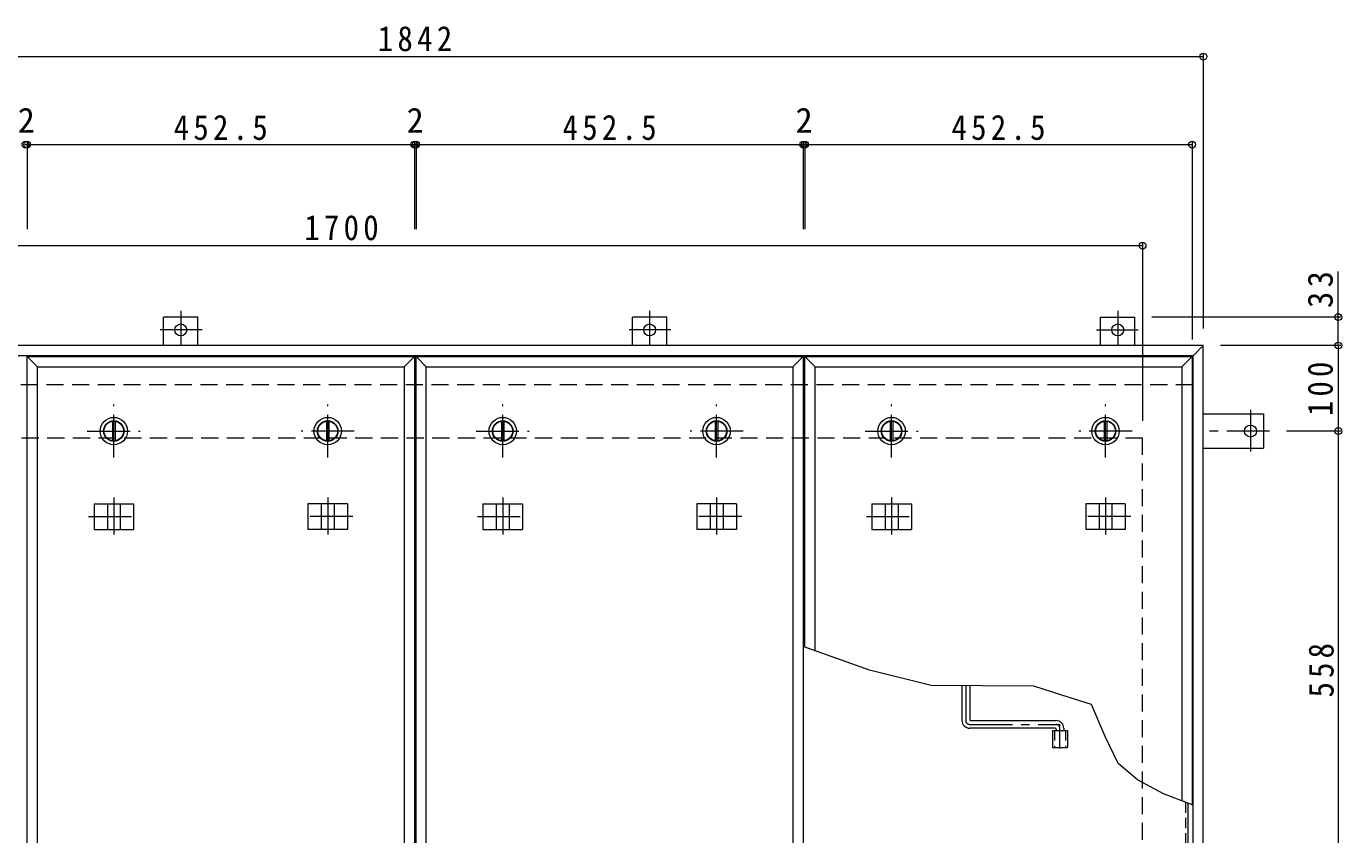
# Model space of a CAD drawing. Units: millimetres at full size, sheet at 1:10. Extents: x -2670 to 2753, y -1962 to 1808.
# Drawn here: x -1831 to -294, y 619 to 1565 of the extents above; entities that cross this region are included whole.
import ezdxf
from ezdxf.enums import TextEntityAlignment as Align

# ---------------------------------------------------------------- set-up
doc = ezdxf.new("R2010")
doc.units = ezdxf.units.MM
doc.header["$LTSCALE"] = 10
doc.header["$PDMODE"] = 32
doc.header["$PDSIZE"] = 8
for name, pattern in [('CHAIN1', [8, 5, -1, 1, -1]), ('DASHED1', [1.8, 1.2, -0.6]), ('DASHED2', [3, 2, -1])]:
    doc.linetypes.add(name, pattern=pattern)
for name, color, linetype, lineweight in [('0-1_躯体', 2, 'Continuous', 9), ('0-2_仕上', 3, 'Continuous', 9), ('0-3_建具', 4, 'Continuous', 9), ('0-5_寸法', 7, 'DASHED1', 9), ('0-6_ハッチ', 6, 'Continuous', 9), ('0-A', 3, 'CHAIN1', 9), ('0-C', 2, 'Continuous', 9), ('0-E', 3, 'Continuous', 9), ('0-F', 7, 'Continuous', 9)]:
    doc.layers.add(name, color=color, linetype=linetype, lineweight=lineweight)
doc.styles.add('ＭＳ ゴシック', font='')
doc.styles.get('ＭＳ ゴシック').set_extended_font_data('MS Gothic')

msp = doc.modelspace()

# ---------------------------------------------------------------- linework, layer by layer
at = {"layer": '0-1_躯体', "linetype": 'DASHED2'}
for p, q in [((-467.83, 1145.44), (-2285.83, 1145.44)), ((-2226.83, 1083.44), (-526.83, 1083.44)), ((-526.83, -16.56), (-526.83, 1083.44))]:
    msp.add_line(p, q, dxfattribs=at)
at = {"layer": '0-1_躯体', "linetype": 'CHAIN1'}
for p, q in [((-1479.08, 1060.44), (-1479.08, 1122.44)), ((-1024.58, 1060.44), (-1024.58, 1122.44)), ((-570.08, 1060.44), (-570.08, 1122.44)), ((-1448.08, 1091.44), (-1510.08, 1091.44)), ((-993.58, 1091.44), (-1055.58, 1091.44)), ((-539.08, 1091.44), (-601.08, 1091.44))]:
    msp.add_line(p, q, dxfattribs=at)
at = {"layer": '0-1_躯体'}
for p, q in [((-1480.58, 1102.84), (-1480.58, 1080.04)), ((-1477.58, 1102.84), (-1477.58, 1080.04)), ((-1026.08, 1102.84), (-1026.08, 1080.04)), ((-1023.08, 1102.84), (-1023.08, 1080.04)), ((-571.58, 1102.84), (-571.58, 1080.04)), ((-568.58, 1102.84), (-568.58, 1080.04))]:
    msp.add_line(p, q, dxfattribs=at)
for centre, radius in [((-1479.08, 1091.44), 16), ((-1024.58, 1091.44), 16), ((-570.08, 1091.44), 16), ((-1479.08, 1091.44), 12), ((-1479.08, 1091.44), 11.5), ((-1024.58, 1091.44), 12), ((-1024.58, 1091.44), 11.5), ((-570.08, 1091.44), 12), ((-570.08, 1091.44), 11.5)]:
    msp.add_circle(centre, radius, dxfattribs=at)
at = {"layer": '0-2_仕上'}
for p, q in [((-1830.33, 1178.44), (-1818.33, 1166.44)), ((-1830.33, 1178.44), (-1377.83, 1178.44)), ((-1830.33, -111.56), (-1830.33, 1178.44)), ((-1389.83, 1166.44), (-1377.83, 1178.44)), ((-1377.83, 1178.44), (-1377.83, -111.56)), ((-1375.83, 1178.44), (-1363.83, 1166.44)), ((-1375.83, 1178.44), (-923.33, 1178.44)), ((-1375.83, -111.56), (-1375.83, 1178.44)), ((-935.33, 1166.44), (-923.33, 1178.44)), ((-923.33, 1178.44), (-923.33, -111.56)), ((-921.33, 838.87), (-921.33, 1178.44)), ((-921.33, 1178.44), (-909.33, 1166.44)), ((-921.33, 1178.44), (-468.83, 1178.44)), ((-480.83, 1166.44), (-468.83, 1178.44)), ((-468.83, 1178.44), (-468.83, 654.21)), ((-1818.33, 1166.44), (-1389.83, 1166.44)), ((-1818.33, -99.56), (-1818.33, 1166.44)), ((-1389.83, 1166.44), (-1389.83, -99.56)), ((-1363.83, 1166.44), (-935.33, 1166.44)), ((-1363.83, -99.56), (-1363.83, 1166.44)), ((-935.33, 1166.44), (-935.33, -99.56)), ((-909.33, 834.54), (-909.33, 1166.44)), ((-909.33, 1166.44), (-480.83, 1166.44)), ((-480.83, 1166.44), (-480.83, 658.86)), ((-631.98, 741.44), (-631.98, 721.44)), ((-631.98, 741.44), (-614.68, 741.44)), ((-614.68, 741.44), (-614.68, 721.44)), ((-631.98, 721.44), (-614.68, 721.44))]:
    msp.add_line(p, q, dxfattribs=at)
at = {"layer": '0-2_仕上', "linetype": 'DASHED1'}
for p, q in [((-629.68, 741.44), (-629.68, 721.44)), ((-616.98, 741.44), (-616.98, 721.44))]:
    msp.add_line(p, q, dxfattribs=at)
at = {"layer": '0-3_建具', "color": 2}
for p, q in [((-455.83, 1191.44), (-2297.83, 1191.44)), ((-455.83, 1191.44), (-467.83, 1179.44)), ((-455.83, -124.56), (-455.83, 1191.44)), ((-467.83, 1179.44), (-2285.83, 1179.44)), ((-467.83, -112.56), (-467.83, 1179.44))]:
    msp.add_line(p, q, dxfattribs=at)
at = {"layer": '0-3_建具'}
for p, q in [((-1752.17, 1006.44), (-1752.17, 976.44)), ((-1752.17, 1006.44), (-1705.99, 1006.44)), ((-1736.58, 1006.44), (-1736.58, 976.44)), ((-1721.58, 1006.44), (-1721.58, 976.44)), ((-1705.99, 1006.44), (-1705.99, 976.44)), ((-1455.99, 1006.44), (-1502.17, 1006.44)), ((-1502.17, 1006.44), (-1502.17, 976.44)), ((-1486.58, 1006.44), (-1486.58, 976.44)), ((-1471.58, 1006.44), (-1471.58, 976.44)), ((-1455.99, 1006.44), (-1455.99, 976.44)), ((-1297.67, 1006.44), (-1297.67, 976.44)), ((-1297.67, 1006.44), (-1251.49, 1006.44)), ((-1282.08, 1006.44), (-1282.08, 976.44)), ((-1267.08, 1006.44), (-1267.08, 976.44)), ((-1251.49, 1006.44), (-1251.49, 976.44)), ((-1001.49, 1006.44), (-1047.67, 1006.44)), ((-1047.67, 1006.44), (-1047.67, 976.44)), ((-1032.08, 1006.44), (-1032.08, 976.44)), ((-1017.08, 1006.44), (-1017.08, 976.44)), ((-1001.49, 1006.44), (-1001.49, 976.44)), ((-843.17, 1006.44), (-843.17, 976.44)), ((-843.17, 1006.44), (-796.99, 1006.44)), ((-827.58, 1006.44), (-827.58, 976.44)), ((-812.58, 1006.44), (-812.58, 976.44)), ((-796.99, 1006.44), (-796.99, 976.44)), ((-546.99, 1006.44), (-593.17, 1006.44)), ((-593.17, 1006.44), (-593.17, 976.44)), ((-577.58, 1006.44), (-577.58, 976.44)), ((-562.58, 1006.44), (-562.58, 976.44)), ((-546.99, 1006.44), (-546.99, 976.44)), ((-1752.17, 976.44), (-1705.99, 976.44)), ((-1455.99, 976.44), (-1502.17, 976.44)), ((-1297.67, 976.44), (-1251.49, 976.44)), ((-1001.49, 976.44), (-1047.67, 976.44)), ((-843.17, 976.44), (-796.99, 976.44)), ((-546.99, 976.44), (-593.17, 976.44))]:
    msp.add_line(p, q, dxfattribs=at)
at = {"layer": '0-3_建具', "linetype": 'CHAIN1'}
for p, q in [((-1729.08, 1013.56), (-1729.08, 970.32)), ((-1479.08, 1013.56), (-1479.08, 970.32)), ((-1274.58, 1013.56), (-1274.58, 970.32)), ((-1024.58, 1013.56), (-1024.58, 970.32)), ((-820.08, 1013.56), (-820.08, 970.32)), ((-570.08, 1013.56), (-570.08, 970.32)), ((-1758.49, 991.44), (-1699.67, 991.44)), ((-1449.67, 991.44), (-1508.49, 991.44)), ((-1303.99, 991.44), (-1245.17, 991.44)), ((-995.17, 991.44), (-1053.99, 991.44)), ((-849.49, 991.44), (-790.67, 991.44)), ((-540.67, 991.44), (-599.49, 991.44))]:
    msp.add_line(p, q, dxfattribs=at)
at = {"layer": '0-5_寸法', "linetype": 'Continuous'}
msp.add_lwpolyline([(-467.83, 653.82), (-502.37, 667.2), (-532.6, 683.62), (-555.17, 702.86), (-570.53, 734.31), (-586.34, 771.77), (-621.3, 782.46), (-653.86, 793.26), (-774.01, 793.98), (-845.94, 811.66), (-923.33, 839.6)], dxfattribs=at)
at = {"layer": '0-6_ハッチ'}
for p, q in [((-737.83, 793.76), (-737.83, 752.94)), ((-728.83, 793.71), (-728.83, 753.94)), ((-628.83, 743.94), (-728.83, 743.94)), ((-727.83, 752.94), (-627.83, 752.94)), ((-627.83, 742.94), (-627.83, 741.44)), ((-618.83, 743.94), (-618.83, 741.44))]:
    msp.add_line(p, q, dxfattribs=at)
at = {"layer": '0-6_ハッチ', "linetype": 'CHAIN1'}
for p, q in [((-733.33, 793.74), (-733.33, 752.95)), ((-728.82, 748.44), (-623.33, 748.44)), ((-623.33, 720.06), (-623.33, 748.44))]:
    msp.add_line(p, q, dxfattribs=at)
at = {"layer": '0-6_ハッチ'}
for centre, radius, start, end in [((-727.83, 753.94), 1, 180, 270), ((-728.83, 752.94), 9, 180, 270), ((-628.83, 742.94), 1, 0, 90), ((-627.83, 743.94), 9, 0, 90)]:
    msp.add_arc(centre, radius, start, end, dxfattribs=at)
at = {"layer": '0-6_ハッチ', "linetype": 'CHAIN1'}
for centre, radius, start, end in [((-728.82, 752.95), 4.51, 180, 270), ((-627.83, 743.94), 4.5, 360, 89.70431)]:
    msp.add_arc(centre, radius, start, end, dxfattribs=at)
at = {"layer": '0-A', "linetype": 'DASHED1'}
msp.add_line((-476.53, 657.19), (-476.53, -66.86), dxfattribs=at)
at = {"layer": '0-A', "linetype": 'Continuous'}
msp.add_line((-473.33, -70.06), (-473.33, 655.95), dxfattribs=at)
at = {"layer": '0-C', "linetype": 'CHAIN1'}
for p, q in [((-1729.08, 1060.44), (-1729.08, 1122.44)), ((-1274.58, 1060.44), (-1274.58, 1122.44)), ((-820.08, 1060.44), (-820.08, 1122.44)), ((-1760.08, 1091.44), (-1698.08, 1091.44)), ((-1305.58, 1091.44), (-1243.58, 1091.44)), ((-851.08, 1091.44), (-789.08, 1091.44))]:
    msp.add_line(p, q, dxfattribs=at)
at = {"layer": '0-C'}
for p, q in [((-1730.58, 1102.84), (-1730.58, 1080.04)), ((-1727.58, 1102.84), (-1727.58, 1080.04)), ((-1276.08, 1102.84), (-1276.08, 1080.04)), ((-1273.08, 1102.84), (-1273.08, 1080.04)), ((-821.58, 1102.84), (-821.58, 1080.04)), ((-818.58, 1102.84), (-818.58, 1080.04))]:
    msp.add_line(p, q, dxfattribs=at)
for centre, radius in [((-1729.08, 1091.44), 16), ((-1274.58, 1091.44), 16), ((-820.08, 1091.44), 16), ((-1729.08, 1091.44), 12), ((-1729.08, 1091.44), 11.5), ((-1274.58, 1091.44), 12), ((-1274.58, 1091.44), 11.5), ((-820.08, 1091.44), 12), ((-820.08, 1091.44), 11.5)]:
    msp.add_circle(centre, radius, dxfattribs=at)
at = {"layer": '0-E', "linetype": 'CHAIN1'}
for p, q in [((-1650.83, 1231.8), (-1650.83, 1191.64)), ((-1102.83, 1231.8), (-1102.83, 1191.64)), ((-555.83, 1231.8), (-555.83, 1191.64)), ((-1625.99, 1209.64), (-1674.87, 1209.64)), ((-1077.99, 1209.64), (-1126.87, 1209.64)), ((-580.67, 1209.64), (-531.78, 1209.64)), ((-400.63, 1116.28), (-400.63, 1067.39)), ((-378.47, 1091.44), (-455.83, 1091.44))]:
    msp.add_line(p, q, dxfattribs=at)
at = {"layer": '0-E'}
for p, q in [((-1630.83, 1224.64), (-1670.83, 1224.64)), ((-1670.83, 1191.44), (-1670.83, 1224.64)), ((-1630.83, 1191.44), (-1630.83, 1224.64)), ((-1082.83, 1224.64), (-1122.83, 1224.64)), ((-1122.83, 1191.44), (-1122.83, 1224.64)), ((-1082.83, 1191.44), (-1082.83, 1224.64)), ((-575.83, 1224.64), (-535.83, 1224.64)), ((-575.83, 1191.44), (-575.83, 1224.64)), ((-535.83, 1191.44), (-535.83, 1224.64)), ((-455.83, 1111.44), (-385.63, 1111.44)), ((-385.63, 1111.44), (-385.63, 1071.44)), ((-455.83, 1071.44), (-385.63, 1071.44))]:
    msp.add_line(p, q, dxfattribs=at)
for centre in [(-1650.83, 1209.64), (-1102.83, 1209.64), (-555.83, 1209.64), (-400.63, 1091.44)]:
    msp.add_circle(centre, 7, dxfattribs=at)
at = {"layer": '0-F'}
for p, q in [((-2297.83, 1529.15), (-455.83, 1529.15)), ((-455.83, 1532.15), (-455.83, 1211.44)), ((-1832.33, 1426.36), (-1830.33, 1426.36)), ((-1830.33, 1429.36), (-1830.33, 1327.39)), ((-1830.33, 1426.36), (-1377.83, 1426.36)), ((-1377.83, 1429.36), (-1377.83, 1327.39)), ((-1377.83, 1426.36), (-1375.83, 1426.36)), ((-1375.83, 1429.36), (-1375.83, 1327.39)), ((-1375.83, 1426.36), (-923.33, 1426.36)), ((-923.33, 1429.36), (-923.33, 1327.39)), ((-923.33, 1426.36), (-921.33, 1426.36)), ((-921.33, 1429.36), (-921.33, 1327.39)), ((-921.33, 1426.36), (-468.83, 1426.36)), ((-468.83, 1429.36), (-468.83, 1198.44)), ((-2226.83, 1308.16), (-526.83, 1308.16)), ((-526.83, 1311.16), (-526.83, 1103.44)), ((-298.06, 1224.64), (-298.06, 1277.8)), ((-295.06, 1224.64), (-515.83, 1224.64)), ((-298.06, 1191.44), (-298.06, 1224.64)), ((-295.06, 1191.44), (-435.83, 1191.44)), ((-298.06, 1191.44), (-298.06, 1091.44)), ((-295.06, 1091.44), (-358.47, 1091.44)), ((-298.06, 1091.44), (-298.06, 533.44))]:
    msp.add_line(p, q, dxfattribs=at)
for p in [(-455.83, 1529.15), (-1832.33, 1426.36), (-1830.33, 1426.36), (-1377.83, 1426.36), (-1375.83, 1426.36), (-923.33, 1426.36), (-921.33, 1426.36), (-468.83, 1426.36), (-526.83, 1308.16), (-298.06, 1224.64), (-298.06, 1191.44), (-298.06, 1091.44)]:
    msp.add_point(p, dxfattribs=at)

# ---------------------------------------------------------------- texts
at = {"layer": '0-F', "color": 2, "style": 'ＭＳ ゴシック'}
for p in [(-1841.33, 1431.36), (-1386.83, 1431.36), (-932.33, 1431.36)]:
    msp.add_text('2', height=29.33, dxfattribs=at).set_placement(p, align=Align.BOTTOM_LEFT)
at = {"layer": '0-F', "color": 2, "char_height": 29.33, "attachment_point": 7, "style": 'ＭＳ ゴシック'}
for s, insert in [('\\T1.28;\\W0.9;1842', (-1420.58, 1535.15)), ('\\T1.28;\\W0.9;452.5', (-1659.08, 1431.36)), ('\\T1.28;\\W0.9;452.5', (-1204.58, 1431.36)), ('\\T1.28;\\W0.9;452.5', (-750.08, 1431.36)), ('\\T1.28;\\W0.9;1700', (-1506.45, 1314.16))]:
    msp.add_mtext(s, dxfattribs=dict(at, insert=insert))
at = {"layer": '0-F', "color": 2, "char_height": 29.33, "attachment_point": 7, "rotation": 90, "style": 'ＭＳ ゴシック'}
for s, insert in [('\\T1.27;\\W0.95;33', (-304.06, 1235.3)), ('\\T1.27;\\W0.9;100', (-304.06, 1108.94)), ('\\T1.27;\\W0.9;558', (-303.06, 779.94))]:
    msp.add_mtext(s, dxfattribs=dict(at, insert=insert))

doc.saveas('drawing.dxf')
